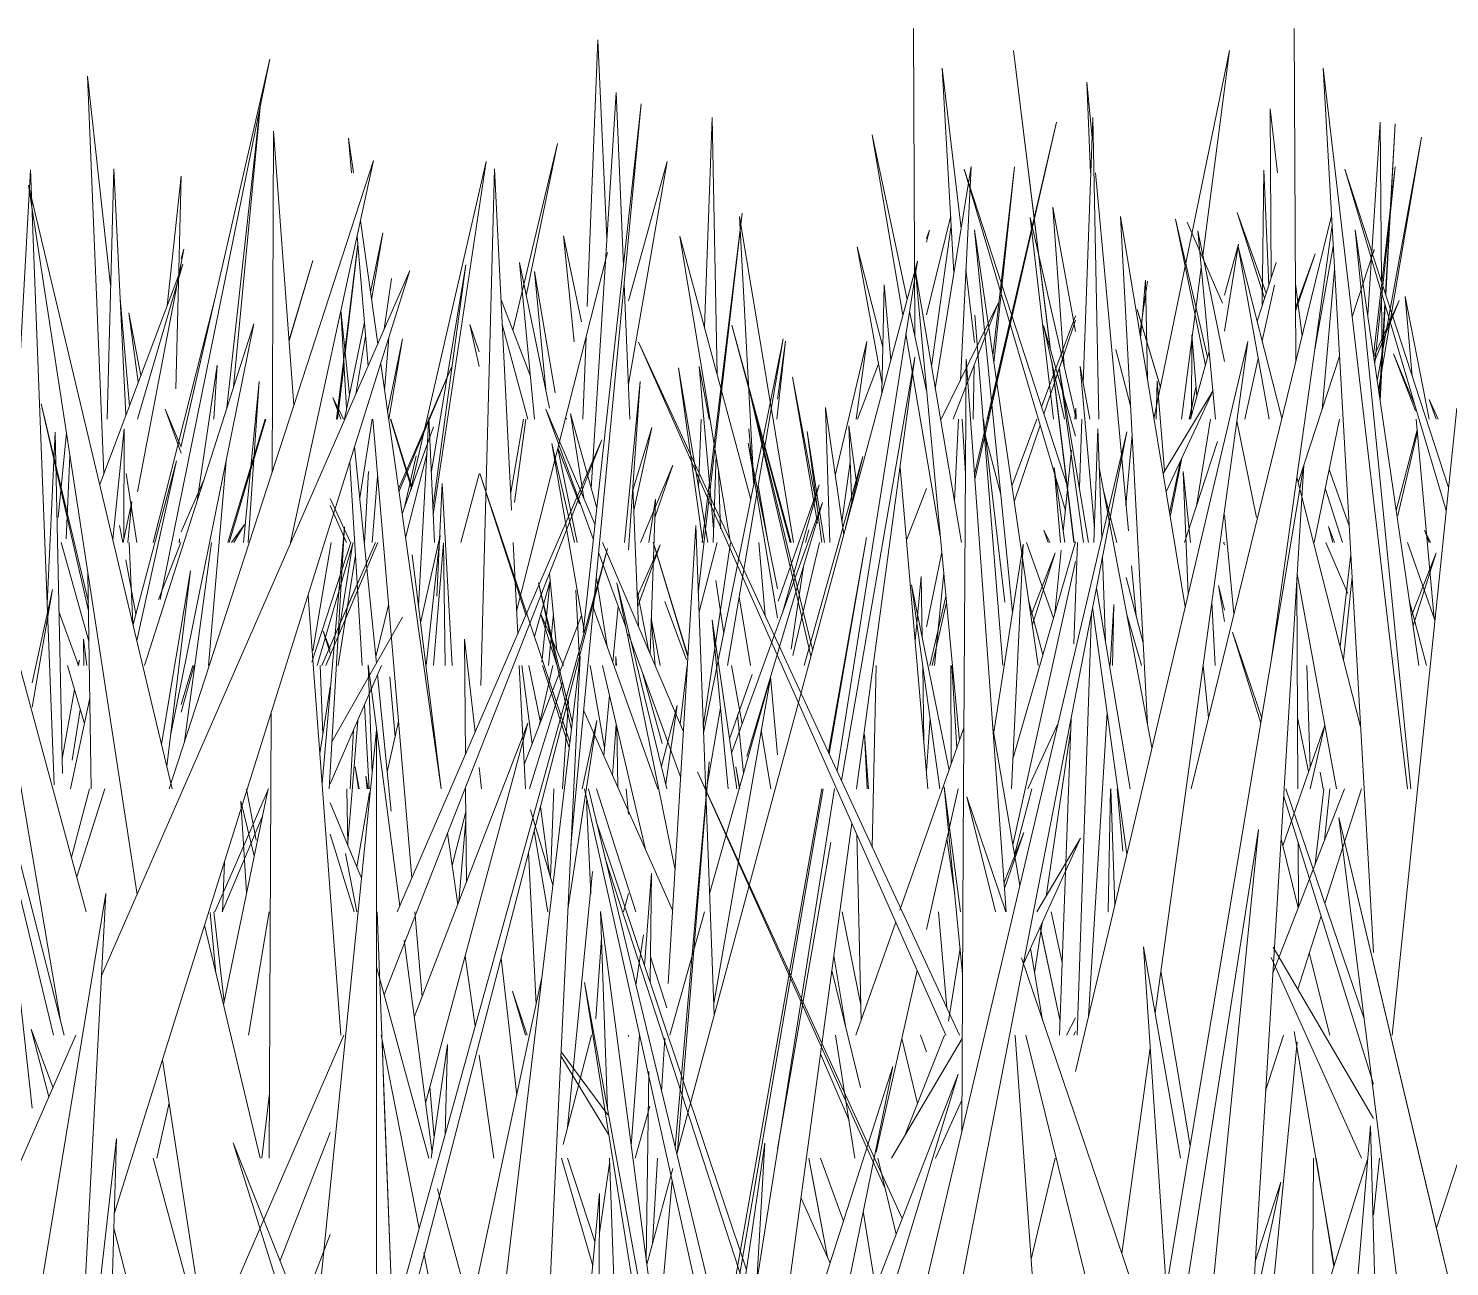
# Model space of a CAD drawing. Header units: millimetres. Extents: x -9575 to 27274, y -4387 to 11354.
# Drawn here: x -5906.6 to -5874.77, y 3088.95 to 3116.68 of the extents above; entities that cross this region are included whole.
import ezdxf

# ---------------------------------------------------------------- set-up
doc = ezdxf.new("R2010")
doc.units = ezdxf.units.MM
doc.layers.add('G-IMPT', color=8, linetype='Continuous', lineweight=9)

# ---------------------------------------------------------------- blocks, each defined once
blk = doc.blocks.new('Grass Array - 25_dwg-V15-North')
at = {"layer": 'G-IMPT'}
for p, q in [((-5894.08, 3110.453), (-5893.842, 3116.428)), ((-5893.641, 3111.981), (-5893.842, 3116.428)), ((-5883.71, 3109.515), (-5884.532, 3116.185)), ((-5883.715, 3109.533), (-5884.532, 3116.185)), ((-5903.644, 3103.893), (-5901.193, 3115.995)), ((-5903.177, 3107.333), (-5901.193, 3115.995)), ((-5882.772, 3114.236), (-5882.887, 3115.482)), ((-5882.812, 3113.449), (-5882.887, 3115.482)), ((-5893.994, 3106.389), (-5893.434, 3115.25)), ((-5893.271, 3111.364), (-5893.434, 3115.25)), ((-5885.409, 3106.694), (-5883.571, 3114.581)), ((-5885.401, 3106.583), (-5883.571, 3114.581)), ((-5887.7, 3114.301), (-5887.013, 3110.258)), ((-5887.7, 3114.301), (-5886.918, 3110.612)), ((-5886.918, 3110.612), (-5887.7, 3114.301)), ((-5886.285, 3108.616), (-5885.485, 3113.589)), ((-5885.724, 3108.799), (-5885.485, 3113.589)), ((-5881.961, 3105.432), (-5882.699, 3113.449)), ((-5890.887, 3105.241), (-5892.005, 3112.031)), ((-5890.417, 3106.131), (-5892.005, 3112.031)), ((-5880.009, 3107.931), (-5880.407, 3112.151)), ((-5879.806, 3109.223), (-5880.407, 3112.151)), ((-5879.806, 3109.903), (-5879.494, 3111.849)), ((-5879.806, 3110.707), (-5879.494, 3111.849)), ((-5905, 3106.47), (-5903.143, 3111.403)), ((-5904.156, 3107.931), (-5903.143, 3111.403)), ((-5900.761, 3109.707), (-5900.225, 3111.486)), ((-5900.76, 3109.684), (-5900.225, 3111.486)), ((-5895.261, 3107.931), (-5895.601, 3111.441)), ((-5894.927, 3108.176), (-5895.601, 3111.441)), ((-5878.65, 3111.439), (-5879.079, 3110.128)), ((-5879.079, 3110.128), (-5878.65, 3111.439)), ((-5878.216, 3110.425), (-5877.779, 3111.635)), ((-5878.215, 3110.351), (-5877.779, 3111.635)), ((-5893.127, 3107.931), (-5893.253, 3110.952)), ((-5878.689, 3110.935), (-5878.965, 3109.682)), ((-5875.6, 3108.896), (-5875.762, 3110.682)), ((-5875.222, 3107.931), (-5875.762, 3110.682)), ((-5895.355, 3108.894), (-5896.011, 3110.601)), ((-5886.152, 3107.931), (-5884.873, 3110.526)), ((-5885.882, 3107.931), (-5884.873, 3110.526)), ((-5895.414, 3107.931), (-5895.984, 3110.051)), ((-5886.862, 3110.351), (-5886.484, 3108.568)), ((-5886.484, 3108.568), (-5886.862, 3110.351)), ((-5885.4, 3110.258), (-5884.772, 3102.413)), ((-5898.524, 3109.757), (-5898.621, 3108.57)), ((-5894.18, 3107.931), (-5894.107, 3109.778)), ((-5889.512, 3105.172), (-5890.842, 3110.035)), ((-5889.539, 3105.172), (-5890.842, 3110.035)), ((-5886.942, 3109.841), (-5886.173, 3105.313)), ((-5883.144, 3107.549), (-5883.858, 3110.029)), ((-5883.388, 3107.931), (-5883.858, 3110.029)), ((-5882.244, 3109.495), (-5881.911, 3108.231)), ((-5880.565, 3107.931), (-5880.151, 3109.444)), ((-5885.417, 3109.126), (-5885.435, 3107.931)), ((-5885.435, 3107.931), (-5885.417, 3109.126)), ((-5883.18, 3105.172), (-5883.677, 3109.222)), ((-5883.175, 3105.172), (-5883.67, 3109.191)), ((-5879.051, 3109.293), (-5879.352, 3107.931)), ((-5889.032, 3102.769), (-5890.477, 3108.69)), ((-5889.071, 3102.624), (-5890.477, 3108.69)), ((-5881.184, 3106.714), (-5880.058, 3108.572)), ((-5881.116, 3106.302), (-5880.058, 3108.572)), ((-5880.596, 3107.931), (-5880.446, 3108.65)), ((-5880.589, 3107.931), (-5880.446, 3108.65)), ((-5888.648, 3105.172), (-5888.741, 3108.193)), ((-5888.337, 3105.348), (-5888.741, 3108.193)), ((-5902.128, 3105.172), (-5901.297, 3107.931)), ((-5902.098, 3105.172), (-5901.28, 3107.931)), ((-5898.902, 3107.931), (-5899.177, 3106.171)), ((-5897.86, 3103.748), (-5897.626, 3107.971)), ((-5897.502, 3105.172), (-5897.626, 3107.971)), ((-5894.16, 3106.165), (-5894.457, 3108.053)), ((-5894.457, 3108.053), (-5893.869, 3105.94)), ((-5885.858, 3106.107), (-5885.767, 3107.931)), ((-5880.435, 3105.984), (-5880.123, 3107.931)), ((-5879.09, 3105.731), (-5879.533, 3107.891)), ((-5875.108, 3103.469), (-5875.513, 3107.931)), ((-5906.18, 3103.794), (-5906.001, 3107.638)), ((-5905.836, 3099.997), (-5906.001, 3107.638)), ((-5905.746, 3107.627), (-5905.933, 3105.727)), ((-5898.227, 3105.807), (-5897.524, 3107.759)), ((-5889.153, 3107.653), (-5888.827, 3105.172)), ((-5889.153, 3107.653), (-5888.768, 3105.172)), ((-5888.768, 3105.172), (-5889.153, 3107.653)), ((-5888.219, 3107.778), (-5888.157, 3106.014)), ((-5888.219, 3107.778), (-5888.04, 3106.45)), ((-5894.305, 3105.172), (-5894.74, 3107.276)), ((-5894.256, 3106.038), (-5894.737, 3107.289)), ((-5879.961, 3107.432), (-5880.701, 3105.172)), ((-5880.701, 3105.172), (-5879.961, 3107.432)), ((-5905.667, 3107.106), (-5905.75, 3105.249)), ((-5905.75, 3105.249), (-5905.667, 3107.106)), ((-5898.151, 3105.27), (-5897.67, 3107.179)), ((-5889.219, 3102.413), (-5887.91, 3107.092)), ((-5888.297, 3105.495), (-5887.91, 3107.092)), ((-5881.036, 3105.822), (-5880.79, 3107)), ((-5881.024, 3105.747), (-5880.762, 3107.06)), ((-5904.168, 3105.172), (-5904.406, 3106.713)), ((-5899.073, 3105.172), (-5898.982, 3106.756)), ((-5898.777, 3106.646), (-5898.897, 3105.172)), ((-5883.385, 3105.172), (-5883.619, 3106.846)), ((-5883.477, 3105.172), (-5883.619, 3106.846)), ((-5880.732, 3106.757), (-5880.621, 3104.018)), ((-5880.732, 3106.757), (-5880.569, 3105.172)), ((-5880.569, 3105.172), (-5880.732, 3106.757)), ((-5897.448, 3103.964), (-5897.33, 3106.49)), ((-5897.104, 3102.413), (-5897.33, 3106.49)), ((-5892.931, 3103.283), (-5893.063, 3106.41)), ((-5889.805, 3103.856), (-5888.885, 3106.459)), ((-5889.709, 3103.59), (-5888.885, 3106.459)), ((-5886.933, 3105.224), (-5886.484, 3106.38)), ((-5882.513, 3106.306), (-5882.216, 3105.172)), ((-5882.216, 3105.172), (-5882.513, 3106.306)), ((-5892.7, 3105.172), (-5892.553, 3106.138)), ((-5892.675, 3102.68), (-5892.553, 3106.138)), ((-5879.597, 3103.568), (-5879.806, 3105.785)), ((-5897.813, 3103.368), (-5897.374, 3105.326)), ((-5897.691, 3102.413), (-5897.374, 3105.326)), ((-5889.191, 3105.172), (-5889.117, 3105.454)), ((-5905.242, 3102.96), (-5905.868, 3105.172)), ((-5904.258, 3103.35), (-5904.338, 3105.172)), ((-5903.224, 3105.172), (-5903.217, 3105.248)), ((-5903.217, 3105.172), (-5903.217, 3105.248)), ((-5900.247, 3102.491), (-5899.38, 3105.172)), ((-5900.129, 3102.413), (-5899.325, 3105.172)), ((-5899.342, 3105.114), (-5899.663, 3103.057)), ((-5897.528, 3102.413), (-5897.302, 3105.164)), ((-5897.267, 3102.413), (-5897.302, 3105.164)), ((-5892.96, 3103.953), (-5892.445, 3105.118)), ((-5892.951, 3103.744), (-5892.445, 3105.118)), ((-5891.827, 3102.614), (-5892.602, 3105.176)), ((-5891.826, 3102.627), (-5892.602, 3105.176)), ((-5891.577, 3103.615), (-5891.173, 3105.172)), ((-5891.481, 3101.051), (-5890.873, 3105.158)), ((-5884.544, 3100.343), (-5883.144, 3105.187)), ((-5899.658, 3102.413), (-5899.273, 3104.882)), ((-5886.484, 3103.281), (-5886.139, 3104.95)), ((-5884.548, 3098.398), (-5883.144, 3104.742)), ((-5881.786, 3103.525), (-5881.889, 3104.644)), ((-5894.759, 3102.747), (-5894.926, 3104.475)), ((-5893.636, 3102.842), (-5893.877, 3104.372)), ((-5889.515, 3102.779), (-5889.24, 3104.631)), ((-5886.598, 3104.409), (-5886.737, 3102.967)), ((-5886.598, 3104.409), (-5886.577, 3103.033)), ((-5886.577, 3103.033), (-5886.598, 3104.409)), ((-5886.302, 3102.413), (-5886.095, 3104.48)), ((-5882.01, 3104.383), (-5881.628, 3102.922)), ((-5881.628, 3102.922), (-5882.01, 3104.383)), ((-5894.25, 3102.413), (-5894.333, 3104.099)), ((-5892.698, 3102.736), (-5892.967, 3104.13)), ((-5898.82, 3102.611), (-5898.53, 3103.762)), ((-5890.421, 3102.413), (-5890.675, 3103.952)), ((-5886.355, 3102.413), (-5886.033, 3103.821)), ((-5886.325, 3102.765), (-5886.046, 3103.96)), ((-5905.475, 3102.413), (-5905.915, 3103.624)), ((-5894.949, 3102.413), (-5894.84, 3103.582)), ((-5881.665, 3102.413), (-5881.994, 3103.555)), ((-5886.325, 3102.765), (-5886.407, 3102.413)), ((-5905.344, 3101.11), (-5905.725, 3102.413)), ((-5905.49, 3102.413), (-5905.453, 3102.536)), ((-5905.475, 3102.413), (-5905.453, 3102.536)), ((-5903.177, 3101.537), (-5902.917, 3102.413)), ((-5895.387, 3102.413), (-5895.132, 3101.176)), ((-5895.156, 3101.068), (-5894.851, 3102.413)), ((-5886.567, 3102.413), (-5886.54, 3100.697)), ((-5886.54, 3100.697), (-5886.567, 3102.413)), ((-5885.938, 3102.413), (-5885.927, 3100.204)), ((-5885.927, 3100.204), (-5885.938, 3102.413)), ((-5885.805, 3100.553), (-5885.916, 3102.413)), ((-5880.286, 3102.413), (-5880.166, 3101.247)), ((-5880.166, 3101.247), (-5880.286, 3102.413)), ((-5877.887, 3100.139), (-5877.963, 3102.413)), ((-5892.835, 3102.227), (-5892.401, 3100.669)), ((-5890.895, 3100.773), (-5890.387, 3102.209)), ((-5905.843, 3100.321), (-5905.569, 3101.879)), ((-5899.839, 3101.931), (-5900.071, 3100.444)), ((-5894.632, 3099.654), (-5894.5, 3101.614)), ((-5905.618, 3100.295), (-5905.436, 3101.424)), ((-5899.222, 3101.185), (-5899.35, 3099.605)), ((-5898.561, 3100.03), (-5898.308, 3101.161)), ((-5886.401, 3101.235), (-5886.484, 3100.051)), ((-5877.922, 3100.037), (-5878.171, 3101.251)), ((-5899.393, 3099.654), (-5899.317, 3100.964)), ((-5889.967, 3099.654), (-5890.183, 3100.964)), ((-5887.781, 3099.654), (-5887.871, 3100.867)), ((-5887.81, 3099.654), (-5887.871, 3100.867)), ((-5884.215, 3099.654), (-5883.539, 3101.104)), ((-5883.805, 3097.241), (-5883.254, 3100.937)), ((-5899.008, 3099.654), (-5899.041, 3099.932)), ((-5898.988, 3099.654), (-5899.041, 3099.932)), ((-5901.498, 3098.5), (-5901.716, 3099.644)), ((-5899.444, 3098.459), (-5899.35, 3099.605)), ((-5894.903, 3097.663), (-5894.826, 3099.654)), ((-5884.509, 3098.171), (-5884.12, 3099.654)), ((-5893.998, 3097.3), (-5894.101, 3099.392)), ((-5896.955, 3097.128), (-5896.799, 3098.956)), ((-5883.442, 3095.764), (-5883.693, 3096.895)), ((-5884.06, 3095.528), (-5883.893, 3096.649)), ((-5883.489, 3094.446), (-5883.936, 3096.553)), ((-5883.489, 3094.446), (-5883.919, 3096.473))]:
    blk.add_line(p, q, dxfattribs=at)
blk = doc.blocks.new('Grass Array - 25_dwg-V17-North')
at = {"layer": 'G-IMPT'}
for p, q in [((-7052.11, 3109.515), (-7052.932, 3116.185)), ((-7052.115, 3109.533), (-7052.932, 3116.185)), ((-7053.521, 3107.931), (-7051.971, 3114.581)), ((-7053.492, 3107.931), (-7051.971, 3114.581)), ((-7069.161, 3109.707), (-7068.625, 3111.486)), ((-7069.16, 3109.684), (-7068.625, 3111.486)), ((-7058.864, 3108.651), (-7059.242, 3110.035)), ((-7058.862, 3108.614), (-7059.242, 3110.035)), ((-7051.738, 3106.464), (-7052.077, 3109.222)), ((-7051.731, 3106.443), (-7052.07, 3109.191)), ((-7070.528, 3105.172), (-7069.697, 3107.931)), ((-7070.498, 3105.172), (-7069.68, 3107.931)), ((-7060.232, 3102.633), (-7060.988, 3105.13)), ((-7060.23, 3102.641), (-7060.988, 3105.13))]:
    blk.add_line(p, q, dxfattribs=at)
blk = doc.blocks.new('Grass Array - Grass Array-440235-North')
for name, p in [('Grass Array - 25_dwg-V15-North', (0, 0)), ('Grass Array - 25_dwg-V17-North', (1168.4, 0))]:
    blk.add_blockref(name, p)
blk = doc.blocks.new('Grass Array - 25_dwg-V20-North')
at = {"layer": 'G-IMPT'}
for p, q in [((-5881.387, 3107.94), (-5879.698, 3116.187)), ((-5880.293, 3111.599), (-5879.698, 3116.187)), ((-5904.908, 3106.715), (-5905.276, 3115.61)), ((-5904.756, 3110.933), (-5905.276, 3115.61)), ((-5876.322, 3114.584), (-5876.6, 3110.269)), ((-5876.322, 3114.584), (-5876.292, 3111.02)), ((-5876.292, 3111.02), (-5876.322, 3114.584)), ((-5895.747, 3109.915), (-5894.75, 3114.105)), ((-5895.447, 3110.695), (-5894.75, 3114.105)), ((-5898.037, 3106.334), (-5896.348, 3113.705)), ((-5897.529, 3105.787), (-5896.348, 3113.705)), ((-5892.289, 3113.7), (-5893.16, 3110.584)), ((-5893.16, 3110.584), (-5892.289, 3113.7)), ((-5892.289, 3113.7), (-5893.159, 3108.714)), ((-5903.18, 3113.373), (-5903.493, 3110.473)), ((-5903.18, 3113.373), (-5903.295, 3108.61)), ((-5878.961, 3110.489), (-5878.924, 3113.505)), ((-5878.816, 3110.932), (-5878.924, 3113.505)), ((-5883.399, 3109.121), (-5883.65, 3112.679)), ((-5883.144, 3109.894), (-5883.65, 3112.679)), ((-5883.639, 3107.931), (-5884.16, 3112.449)), ((-5883.144, 3108.009), (-5884.16, 3112.449)), ((-5894.373, 3109.665), (-5894.615, 3112.037)), ((-5894.208, 3110.109), (-5894.615, 3112.037)), ((-5886.484, 3111.896), (-5886.414, 3112.163)), ((-5886.484, 3111.979), (-5886.414, 3112.163)), ((-5904.152, 3106.305), (-5903.12, 3111.737)), ((-5903.177, 3111.532), (-5903.12, 3111.737)), ((-5897.573, 3106.769), (-5896.799, 3111.385)), ((-5897.536, 3105.935), (-5896.799, 3111.385)), ((-5880.77, 3107.931), (-5880.329, 3111.326)), ((-5898.626, 3109.948), (-5898.468, 3111.083)), ((-5881.688, 3109.755), (-5881.575, 3111.048)), ((-5881.534, 3108.829), (-5881.575, 3111.048)), ((-5878.218, 3110.959), (-5878.071, 3109.792)), ((-5878.071, 3109.792), (-5878.218, 3110.959)), ((-5904.337, 3108.231), (-5904.543, 3110.637)), ((-5881.241, 3108.651), (-5881.765, 3110.39)), ((-5881.244, 3108.638), (-5881.765, 3110.39)), ((-5876.462, 3109.324), (-5875.898, 3110.587)), ((-5876.447, 3109.221), (-5875.898, 3110.587)), ((-5876.289, 3110.659), (-5876.278, 3109.374)), ((-5876.278, 3109.374), (-5876.289, 3110.659)), ((-5904.139, 3108.758), (-5904.352, 3110.314)), ((-5904.083, 3108.906), (-5904.352, 3110.314)), ((-5896.501, 3109.11), (-5896.711, 3110.052)), ((-5896.501, 3109.439), (-5896.711, 3110.052)), ((-5883.906, 3108.208), (-5883.144, 3110.245)), ((-5883.854, 3108.046), (-5883.144, 3110.149)), ((-5889.838, 3107.931), (-5889.639, 3109.678)), ((-5889.822, 3108.381), (-5889.639, 3109.678)), ((-5902.82, 3106.101), (-5902.368, 3109.137)), ((-5902.442, 3107.931), (-5902.368, 3109.137)), ((-5888.03, 3107.931), (-5887.558, 3109.167)), ((-5888.919, 3105.874), (-5889.485, 3108.87)), ((-5888.92, 3105.6), (-5889.485, 3108.87)), ((-5881.339, 3107.931), (-5881.318, 3108.781)), ((-5881.149, 3106.772), (-5881.318, 3108.781)), ((-5899.598, 3107.931), (-5899.779, 3108.415)), ((-5899.543, 3107.931), (-5899.779, 3108.415)), ((-5875.064, 3107.931), (-5875.224, 3108.375)), ((-5875.022, 3107.931), (-5875.224, 3108.375)), ((-5898.021, 3106.379), (-5898.485, 3107.931)), ((-5898.009, 3106.414), (-5898.477, 3107.931)), ((-5894.542, 3107.957), (-5894.545, 3107.931)), ((-5894.542, 3107.957), (-5894.543, 3107.931)), ((-5884.57, 3106.433), (-5884.01, 3107.931)), ((-5893.06, 3106.342), (-5892.637, 3107.745)), ((-5893.041, 3105.887), (-5892.637, 3107.745)), ((-5884.518, 3106.077), (-5883.938, 3107.796)), ((-5882.014, 3106), (-5881.876, 3107.581)), ((-5898.176, 3105.95), (-5897.915, 3107.11)), ((-5892.887, 3105.172), (-5892.163, 3106.902)), ((-5892.567, 3105.727), (-5892.163, 3106.902)), ((-5877.478, 3105.529), (-5877.38, 3105.172)), ((-5877.478, 3105.529), (-5877.34, 3105.172)), ((-5879.806, 3105.116), (-5879.828, 3105.172)), ((-5879.806, 3105.16), (-5879.811, 3105.172)), ((-5894.912, 3104.33), (-5895.1, 3102.49)), ((-5894.914, 3104.311), (-5895.263, 3103.063)), ((-5895.263, 3103.063), (-5894.914, 3104.311)), ((-5891.856, 3102.541), (-5892.342, 3103.844)), ((-5899.839, 3102.773), (-5899.999, 3103.184)), ((-5899.839, 3102.691), (-5899.999, 3103.184))]:
    blk.add_line(p, q, dxfattribs=at)
blk = doc.blocks.new('Grass Array - Grass Array-V24-North')
blk.add_blockref('Grass Array - 25_dwg-V20-North', (0, 0))
blk = doc.blocks.new('Grass Array - 25_dwg-V29-North')
at = {"layer": 'G-IMPT'}
for p, q in [((-5891.087, 3108.62), (-5890.61, 3112.543)), ((-5891.071, 3108.559), (-5890.61, 3112.543)), ((-5898.307, 3106.367), (-5897.122, 3109.096)), ((-5898.298, 3106.302), (-5897.122, 3109.096)), ((-5891.593, 3104.04), (-5891.22, 3107.265)), ((-5891.507, 3105.172), (-5891.238, 3107.376)), ((-5900.025, 3102.413), (-5899.839, 3102.841)), ((-5899.935, 3102.413), (-5899.839, 3102.641))]:
    blk.add_line(p, q, dxfattribs=at)
blk = doc.blocks.new('Grass Array - 25_dwg-V33-North')
at = {"layer": 'G-IMPT'}
for p, q in [((-5891.087, 3108.62), (-5890.61, 3112.543)), ((-5891.071, 3108.559), (-5890.61, 3112.543)), ((-5898.307, 3106.367), (-5897.122, 3109.096)), ((-5898.298, 3106.302), (-5897.122, 3109.096)), ((-5891.593, 3104.04), (-5891.22, 3107.265)), ((-5891.507, 3105.172), (-5891.238, 3107.376)), ((-5904.414, 3104.78), (-5904.191, 3103.565)), ((-5904.414, 3104.779), (-5904.191, 3103.564)), ((-5900.025, 3102.413), (-5899.839, 3102.841)), ((-5899.935, 3102.413), (-5899.839, 3102.641)), ((-5892.002, 3101.102), (-5891.842, 3102.413)), ((-5901.768, 3098.399), (-5901.223, 3099.654))]:
    blk.add_line(p, q, dxfattribs=at)
blk = doc.blocks.new('Grass Array - 25_dwg-V35-North')
at = {"layer": 'G-IMPT'}
for p, q in [((-7059.993, 3104.04), (-7059.01, 3112.543)), ((-7059.907, 3105.172), (-7059.01, 3112.543)), ((-7066.707, 3106.367), (-7065.522, 3109.096)), ((-7066.698, 3106.302), (-7065.522, 3109.096)), ((-7072.814, 3104.78), (-7072.591, 3103.565)), ((-7072.814, 3104.779), (-7072.591, 3103.564)), ((-7068.425, 3102.413), (-7067.635, 3104.232)), ((-7068.335, 3102.413), (-7067.626, 3104.095)), ((-7060.402, 3101.102), (-7060.242, 3102.413)), ((-7070.168, 3098.399), (-7069.623, 3099.654))]:
    blk.add_line(p, q, dxfattribs=at)
blk = doc.blocks.new('Grass Array - Grass Array-440908-North')
for name, p in [('Grass Array - 25_dwg-V33-North', (0, 0)), ('Grass Array - 25_dwg-V35-North', (1168.4, 0)), ('Grass Array - 25_dwg-V35-North', (1168.4, 0)), ('Grass Array - 25_dwg-V29-North', (0, 0))]:
    blk.add_blockref(name, p)
blk = doc.blocks.new('Grass Array - 25_dwg-V39-North')
at = {"layer": 'G-IMPT'}
for p, q in [((-5876.204, 3110.748), (-5875.985, 3114.546)), ((-5876.192, 3110.713), (-5875.985, 3114.546)), ((-5899.701, 3107.931), (-5899.223, 3111.857)), ((-5899.502, 3109.412), (-5899.222, 3111.836)), ((-5899.673, 3107.931), (-5899.529, 3109.175))]:
    blk.add_line(p, q, dxfattribs=at)
blk = doc.blocks.new('Grass Array - 25_dwg-V43-North')
at = {"layer": 'G-IMPT'}
for p, q in [((-5876.204, 3110.748), (-5875.985, 3114.546)), ((-5876.192, 3110.713), (-5875.985, 3114.546)), ((-5899.701, 3107.931), (-5899.223, 3111.857)), ((-5899.502, 3109.412), (-5899.222, 3111.836)), ((-5899.673, 3107.931), (-5899.529, 3109.175))]:
    blk.add_line(p, q, dxfattribs=at)
blk = doc.blocks.new('Grass Array - 25_dwg-V45-North')
at = {"layer": 'G-IMPT'}
for p, q in [((-5886.776, 3116.683), (-5886.743, 3109.786)), ((-5885.708, 3112.201), (-5886.129, 3115.791)), ((-5885.867, 3111.21), (-5886.129, 3115.791)), ((-5902.151, 3108.19), (-5901.406, 3114.943)), ((-5902.001, 3108.658), (-5901.4, 3114.996)), ((-5878.764, 3111.092), (-5878.787, 3114.884)), ((-5878.622, 3113.449), (-5878.787, 3114.884)), ((-5891.456, 3109.991), (-5891.286, 3114.687)), ((-5891.17, 3108.927), (-5891.286, 3114.687)), ((-5876.204, 3110.748), (-5875.985, 3114.546)), ((-5876.192, 3110.713), (-5875.985, 3114.546)), ((-5876.384, 3108.79), (-5875.397, 3114.247)), ((-5876.354, 3108.587), (-5875.397, 3114.247)), ((-5884.997, 3109.357), (-5884.511, 3113.585)), ((-5884.973, 3109.196), (-5884.511, 3113.585)), ((-5904.836, 3107.931), (-5904.687, 3113.535)), ((-5904.413, 3108.03), (-5904.687, 3113.535)), ((-5883.318, 3106.4), (-5885.641, 3113.534)), ((-5883.371, 3105.885), (-5885.641, 3113.534)), ((-5890.348, 3106.476), (-5890.667, 3112.468)), ((-5889.458, 3105.172), (-5890.667, 3112.468)), ((-5886.484, 3110.269), (-5885.94, 3112.489)), ((-5886.369, 3109.112), (-5885.928, 3112.279)), ((-5880.186, 3109.317), (-5880.906, 3112.411)), ((-5880.236, 3109.133), (-5880.906, 3112.411)), ((-5880.641, 3112.346), (-5879.855, 3110.528)), ((-5878.875, 3110.751), (-5879.521, 3112.557)), ((-5878.911, 3110.643), (-5879.521, 3112.557)), ((-5884.558, 3103.601), (-5885.407, 3112.172)), ((-5883.984, 3102.413), (-5885.407, 3112.172)), ((-5899.701, 3107.931), (-5899.223, 3111.857)), ((-5899.502, 3109.412), (-5899.222, 3111.836)), ((-5887.46, 3109.542), (-5888.034, 3111.79)), ((-5887.477, 3108.719), (-5888.034, 3111.79)), ((-5877.786, 3109.491), (-5877.371, 3111.796)), ((-5876.946, 3110.221), (-5876.454, 3111.732)), ((-5876.468, 3111.662), (-5876.454, 3111.732)), ((-5894.799, 3108.52), (-5895.261, 3111.238)), ((-5895.011, 3108.586), (-5895.261, 3111.238)), ((-5885.409, 3109.651), (-5885.6, 3111.28)), ((-5881.702, 3109.844), (-5881.535, 3111.019)), ((-5877.622, 3108.143), (-5877.342, 3111.286)), ((-5902.423, 3110.621), (-5903.803, 3105.172)), ((-5876.336, 3108.459), (-5876.217, 3110.521)), ((-5876.32, 3108.35), (-5876.205, 3110.48)), ((-5898.552, 3108.088), (-5898.22, 3109.732)), ((-5898.527, 3107.931), (-5898.22, 3109.732)), ((-5880.546, 3108.003), (-5880.535, 3109.821)), ((-5880.424, 3108.447), (-5880.535, 3109.821)), ((-5888.525, 3106.672), (-5887.817, 3109.674)), ((-5888.058, 3107.931), (-5887.817, 3109.674)), ((-5899.673, 3107.931), (-5899.529, 3109.175)), ((-5891.572, 3109.108), (-5891.35, 3107.931)), ((-5891.572, 3109.108), (-5891.252, 3105.479)), ((-5878.154, 3106.509), (-5877.231, 3109.345)), ((-5876.025, 3109.393), (-5875.53, 3108.118)), ((-5876.025, 3109.393), (-5875.542, 3108.247)), ((-5901.779, 3105.172), (-5901.428, 3108.776)), ((-5901.679, 3105.172), (-5901.428, 3108.776)), ((-5892.038, 3109.083), (-5891.494, 3105.172)), ((-5892.038, 3109.083), (-5891.38, 3105.172)), ((-5903.177, 3107.17), (-5903.537, 3108.152)), ((-5903.177, 3107.307), (-5903.537, 3108.152)), ((-5883.16, 3107.931), (-5883.135, 3108.174)), ((-5883.133, 3107.931), (-5883.135, 3108.174)), ((-5895.796, 3106.285), (-5895.51, 3107.931)), ((-5895.71, 3106.068), (-5895.458, 3107.931)), ((-5891.586, 3106.4), (-5891.531, 3107.931)), ((-5885.61, 3106.706), (-5885.68, 3107.931)), ((-5884.727, 3103.834), (-5885.207, 3107.931)), ((-5877.801, 3105.172), (-5877.234, 3107.931)), ((-5884.82, 3106.245), (-5885.162, 3107.546)), ((-5875.96, 3105.886), (-5875.491, 3107.689)), ((-5875.922, 3105.774), (-5875.487, 3107.644)), ((-5883.419, 3105.417), (-5883.231, 3107.235)), ((-5891.262, 3105.172), (-5891.196, 3107.122)), ((-5888.376, 3105.624), (-5888.191, 3106.967)), ((-5903.177, 3105.405), (-5902.664, 3106.587)), ((-5896.914, 3105.172), (-5896.501, 3106.707)), ((-5891.095, 3105.471), (-5891.143, 3106.798)), ((-5877.014, 3105.543), (-5877.465, 3106.806)), ((-5877.166, 3105.172), (-5877.552, 3106.383)), ((-5899.385, 3105.172), (-5899.839, 3106.151)), ((-5899.474, 3105.172), (-5899.839, 3105.994)), ((-5883.754, 3105.172), (-5883.855, 3105.446)), ((-5883.723, 3105.172), (-5883.855, 3105.446)), ((-5903.685, 3103.893), (-5903.183, 3105.172)), ((-5889.477, 3102.636), (-5888.879, 3105.172)), ((-5883.639, 3103.473), (-5884.24, 3105.172)), ((-5883.609, 3103.58), (-5883.463, 3104.995)), ((-5877.538, 3105.172), (-5877.044, 3104.029)), ((-5884.146, 3103.525), (-5883.599, 3104.934)), ((-5884.114, 3103.307), (-5883.599, 3104.934)), ((-5883.876, 3102.654), (-5884.197, 3103.875)), ((-5905.356, 3102.413), (-5905.361, 3103.005)), ((-5905.293, 3102.413), (-5905.361, 3103.005)), ((-5903.177, 3101.366), (-5902.887, 3102.413)), ((-5900.004, 3100.872), (-5900.062, 3102.413)), ((-5898.506, 3102.163), (-5898.387, 3100.808)), ((-5899.283, 3100.142), (-5899.204, 3099.654)), ((-5899.283, 3100.142), (-5899.192, 3099.654)), ((-5899.192, 3099.654), (-5899.283, 3100.142)), ((-5877.599, 3099.654), (-5877.664, 3100.027)), ((-5877.594, 3099.654), (-5877.664, 3100.027)), ((-5898.956, 3099.563), (-5899.245, 3097.905))]:
    blk.add_line(p, q, dxfattribs=at)
blk = doc.blocks.new('Grass Array - Grass Array-V47-North')
for name in ['Grass Array - 25_dwg-V45-North', 'Grass Array - 25_dwg-V39-North', 'Grass Array - 25_dwg-V39-North', 'Grass Array - 25_dwg-V43-North']:
    blk.add_blockref(name, (0, 0))
blk = doc.blocks.new('Grass Array - 25_dwg-V50-North')
at = {"layer": 'G-IMPT'}
for p, q in [((-5878.246, 3116.683), (-5878.21, 3109.226)), ((-5876.197, 3103.834), (-5877.599, 3115.791)), ((-5876.468, 3095.987), (-5877.599, 3115.791)), ((-5894.445, 3098.382), (-5892.87, 3114.996)), ((-5894.176, 3103.156), (-5892.87, 3114.996)), ((-5882.971, 3108.735), (-5882.756, 3114.687)), ((-5882.619, 3107.931), (-5882.756, 3114.687)), ((-5901.142, 3106.736), (-5901.11, 3114.385)), ((-5900.652, 3108.243), (-5901.11, 3114.385)), ((-5899.426, 3114.224), (-5899.36, 3113.449)), ((-5899.426, 3114.224), (-5899.316, 3113.449)), ((-5903.445, 3099.654), (-5898.87, 3113.725)), ((-5900.726, 3105.172), (-5898.87, 3113.725)), ((-5876.467, 3109.357), (-5875.981, 3113.585)), ((-5876.443, 3109.196), (-5875.981, 3113.585)), ((-5907.104, 3103.528), (-5906.552, 3113.517)), ((-5906.024, 3099.74), (-5906.552, 3113.517)), ((-5896.464, 3101.962), (-5896.157, 3113.535)), ((-5895.776, 3105.89), (-5896.157, 3113.535)), ((-5874.788, 3106.4), (-5877.111, 3113.534)), ((-5874.841, 3105.885), (-5877.111, 3113.534)), ((-5904.163, 3097.283), (-5906.596, 3113.175)), ((-5903.853, 3101.646), (-5906.596, 3113.175)), ((-5899.163, 3112.375), (-5898.77, 3109.619)), ((-5891.593, 3104.04), (-5890.61, 3112.543)), ((-5891.507, 3105.172), (-5890.61, 3112.543)), ((-5881.531, 3101.099), (-5882.137, 3112.468)), ((-5880.689, 3103.729), (-5882.137, 3112.468)), ((-5880.556, 3099.654), (-5877.41, 3112.489)), ((-5878.751, 3102.567), (-5877.398, 3112.279)), ((-5899.238, 3112.028), (-5898.989, 3109.119)), ((-5898.934, 3110.772), (-5898.659, 3112.106)), ((-5898.91, 3110.604), (-5898.659, 3112.106)), ((-5875.637, 3099.654), (-5876.877, 3112.172)), ((-5875.454, 3102.413), (-5876.877, 3112.172)), ((-5893.629, 3111.666), (-5895.664, 3103.628)), ((-5878.523, 3107.951), (-5879.504, 3111.79)), ((-5878.804, 3107.931), (-5879.504, 3111.79)), ((-5892.077, 3091.476), (-5886.686, 3111.472)), ((-5888.483, 3100.054), (-5886.686, 3111.472)), ((-5905.794, 3094.136), (-5910.176, 3111.251)), ((-5904.965, 3095.448), (-5898.053, 3111.26)), ((-5901.651, 3099.783), (-5898.053, 3111.26)), ((-5885.699, 3105.172), (-5886.731, 3111.238)), ((-5885.742, 3100.731), (-5886.731, 3111.238)), ((-5887.481, 3108.522), (-5887.43, 3110.942)), ((-5887.283, 3109.255), (-5887.43, 3110.942)), ((-5899.408, 3108.476), (-5899.598, 3110.369)), ((-5901.55, 3110.066), (-5904.001, 3102.413)), ((-5904.001, 3102.413), (-5901.55, 3110.066)), ((-5901.55, 3110.066), (-5903.411, 3100.882)), ((-5899.47, 3108.176), (-5899.6, 3110.36)), ((-5899.52, 3107.931), (-5899.073, 3110.1)), ((-5899.264, 3108.489), (-5899.046, 3109.79)), ((-5891.475, 3100.895), (-5889.69, 3109.732)), ((-5890.937, 3102.413), (-5889.69, 3109.732)), ((-5886.049, 3094.136), (-5892.931, 3109.653)), ((-5887.882, 3098.757), (-5892.931, 3109.653)), ((-5881.856, 3098.781), (-5879.287, 3109.674)), ((-5881.362, 3094.637), (-5879.287, 3109.674)), ((-5898.707, 3109.174), (-5897.757, 3102.503)), ((-5898.307, 3106.367), (-5897.122, 3109.096)), ((-5898.298, 3106.302), (-5897.122, 3109.096)), ((-5888.384, 3099.84), (-5886.74, 3109.319)), ((-5888.05, 3099.654), (-5886.74, 3109.319)), ((-5885.596, 3109.274), (-5885.657, 3098.402)), ((-5885.596, 3109.274), (-5884.699, 3096.895)), ((-5883.042, 3109.108), (-5882.82, 3107.931)), ((-5883.042, 3109.108), (-5882.722, 3105.479)), ((-5893.249, 3105.172), (-5892.898, 3108.776)), ((-5893.16, 3105.006), (-5892.898, 3108.776)), ((-5883.507, 3109.083), (-5882.964, 3105.172)), ((-5883.507, 3109.083), (-5882.85, 3105.172)), ((-5906.309, 3108.273), (-5905.252, 3103.64)), ((-5906.309, 3108.273), (-5905.254, 3103.832)), ((-5893.945, 3105.254), (-5895.007, 3108.152)), ((-5893.909, 3105.577), (-5895.007, 3108.152)), ((-5876.053, 3094.136), (-5874.605, 3108.174)), ((-5898.887, 3107.931), (-5898.007, 3097.655)), ((-5883.056, 3106.4), (-5883.001, 3107.931)), ((-5904.452, 3107.711), (-5904.708, 3105.24)), ((-5904.452, 3107.711), (-5904.461, 3105.247)), ((-5896.059, 3048), (-5881.997, 3107.644)), ((-5890.463, 3107.713), (-5890.353, 3106.452)), ((-5884.023, 3097.211), (-5881.997, 3107.644)), ((-5882.732, 3105.172), (-5882.646, 3107.718)), ((-5882.558, 3105.266), (-5882.646, 3107.718)), ((-5898.805, 3102.464), (-5899.291, 3107.31)), ((-5898.337, 3096.895), (-5893.753, 3107.466)), ((-5897.898, 3096.9), (-5893.753, 3107.466)), ((-5894.369, 3105.172), (-5894.874, 3107.383)), ((-5894.143, 3103.156), (-5894.874, 3107.383)), ((-5889.822, 3104.129), (-5890.476, 3107.397)), ((-5889.822, 3103.483), (-5890.476, 3107.397)), ((-5904.253, 3103.329), (-5903.28, 3106.998)), ((-5904.168, 3102.97), (-5903.28, 3106.998)), ((-5902.568, 3102.413), (-5902.172, 3106.999)), ((-5899.126, 3102.413), (-5899.398, 3106.97)), ((-5884.311, 3069.306), (-5878.027, 3106.897)), ((-5878.673, 3096.341), (-5878.027, 3106.897)), ((-5906.155, 3096.078), (-5907.948, 3106.637)), ((-5905.303, 3096.895), (-5907.948, 3106.637)), ((-5894.471, 3100.699), (-5896.485, 3106.715)), ((-5895.453, 3103.545), (-5896.485, 3106.715)), ((-5886.45, 3099.654), (-5887.074, 3106.848)), ((-5882.615, 3106.845), (-5881.432, 3100.578)), ((-5876.757, 3101.043), (-5878.185, 3106.63)), ((-5890.249, 3106.451), (-5890.037, 3105.203)), ((-5890.037, 3105.203), (-5890.249, 3106.451)), ((-5904.281, 3106.087), (-5904.477, 3105.172)), ((-5904.477, 3105.172), (-5904.281, 3106.087)), ((-5904.281, 3106.087), (-5904.374, 3105.172)), ((-5890.847, 3100.447), (-5888.811, 3106.067)), ((-5890.508, 3100.378), (-5888.811, 3106.067)), ((-5904.556, 3105.548), (-5904.486, 3105.172)), ((-5904.556, 3105.548), (-5904.486, 3105.172)), ((-5902.05, 3105.172), (-5901.759, 3105.569)), ((-5901.997, 3105.172), (-5901.759, 3105.569)), ((-5900.021, 3099.771), (-5899.518, 3105.517)), ((-5899.864, 3099.654), (-5899.518, 3105.517)), ((-5892.268, 3095.289), (-5891.65, 3105.547)), ((-5891.238, 3094.588), (-5891.65, 3105.547)), ((-5888.679, 3100.476), (-5887.829, 3105.278)), ((-5888.661, 3100.437), (-5887.829, 3105.278)), ((-5875.223, 3105.172), (-5875.325, 3105.446)), ((-5875.193, 3105.172), (-5875.325, 3105.446)), ((-5909.374, 3048.158), (-5893.63, 3105.037)), ((-5903.1, 3100.714), (-5902.496, 3105.172)), ((-5900.225, 3102.744), (-5899.819, 3105.172)), ((-5900.025, 3102.413), (-5898.826, 3105.172)), ((-5899.935, 3102.413), (-5898.773, 3105.172)), ((-5896.286, 3094.796), (-5893.63, 3105.037)), ((-5895.638, 3103.118), (-5895.741, 3105.172)), ((-5891.928, 3100.929), (-5893.736, 3105.172)), ((-5890.24, 3105.172), (-5890.096, 3103.536)), ((-5884.977, 3100.92), (-5884.32, 3105.13)), ((-5884.576, 3099.654), (-5884.32, 3105.13)), ((-5883.183, 3102.896), (-5883.101, 3105.172)), ((-5875.094, 3103.43), (-5875.709, 3105.172)), ((-5904.414, 3104.78), (-5904.191, 3103.565)), ((-5904.414, 3104.779), (-5904.191, 3103.564)), ((-5898.003, 3104.894), (-5897.351, 3099.654)), ((-5893.217, 3103.269), (-5893.825, 3104.927)), ((-5882.473, 3102.936), (-5882.542, 3104.837)), ((-5877.215, 3102.836), (-5876.977, 3104.908)), ((-5875.616, 3103.525), (-5875.069, 3104.934)), ((-5875.584, 3103.307), (-5875.069, 3104.934)), ((-5905.264, 3104.475), (-5905.193, 3099.654)), ((-5903.616, 3100.651), (-5902.971, 3104.533)), ((-5903.499, 3100.157), (-5902.971, 3104.533)), ((-5891.024, 3103.128), (-5891.201, 3104.316)), ((-5877.42, 3100.303), (-5878.176, 3104.468)), ((-5877.142, 3102.551), (-5876.948, 3104.396)), ((-5906.515, 3101.478), (-5906.062, 3104.116)), ((-5906.515, 3102.028), (-5906.062, 3104.116)), ((-5894.417, 3101.149), (-5895.171, 3104.265)), ((-5894.437, 3100.982), (-5895.171, 3104.265)), ((-5893.419, 3104.262), (-5892.115, 3097.839)), ((-5893.419, 3104.262), (-5892.297, 3099.654)), ((-5892.297, 3099.654), (-5893.419, 3104.262)), ((-5886.818, 3104.218), (-5886.18, 3099.654)), ((-5886.818, 3104.218), (-5885.974, 3100.073)), ((-5885.974, 3100.073), (-5886.818, 3104.218)), ((-5882.677, 3104.144), (-5881.921, 3099.654)), ((-5879.806, 3103.654), (-5879.943, 3104.209)), ((-5879.806, 3103.402), (-5879.943, 3104.209)), ((-5878.186, 3104.298), (-5878.164, 3099.654)), ((-5900.242, 3102.744), (-5900.335, 3103.983)), ((-5892.501, 3099.654), (-5893.941, 3103.699)), ((-5893.51, 3102.489), (-5893.389, 3103.737)), ((-5882.761, 3103.709), (-5881.995, 3098.191)), ((-5882.288, 3103.779), (-5882.371, 3102.413)), ((-5882.288, 3103.779), (-5882.312, 3102.413)), ((-5882.312, 3102.413), (-5882.288, 3103.779)), ((-5880.017, 3102.413), (-5880.093, 3103.831)), ((-5876.197, 3103.834), (-5875.707, 3099.654)), ((-5875.283, 3102.413), (-5875.667, 3103.875)), ((-5899.802, 3100.706), (-5898.22, 3103.495)), ((-5895.493, 3100.193), (-5894.208, 3103.533)), ((-5894.761, 3102.43), (-5895.128, 3103.575)), ((-5894.61, 3102.413), (-5895.128, 3103.575)), ((-5892.556, 3102.413), (-5892.65, 3103.463)), ((-5892.446, 3102.413), (-5892.65, 3103.463)), ((-5891.286, 3103.433), (-5890.925, 3099.654)), ((-5891.286, 3103.433), (-5890.73, 3099.654)), ((-5883.105, 3094.136), (-5882.786, 3103.581)), ((-5891.989, 3099.919), (-5893.16, 3103.114)), ((-5879.63, 3103.161), (-5878.993, 3101.12)), ((-5879.63, 3103.161), (-5878.973, 3101.235)), ((-5878.973, 3101.235), (-5879.63, 3103.161)), ((-5900.242, 3102.744), (-5899.6, 3094.136)), ((-5896.81, 3100.415), (-5896.831, 3103.005)), ((-5896.591, 3100.92), (-5896.831, 3103.005)), ((-5894.242, 3102.624), (-5900.317, 3051.457)), ((-5899.839, 3099.762), (-5898.69, 3102.413)), ((-5898.991, 3102.429), (-5898.282, 3097.022)), ((-5898.991, 3102.429), (-5898.901, 3100)), ((-5898.901, 3100), (-5898.991, 3102.429)), ((-5897.351, 3099.654), (-5897.757, 3102.503)), ((-5895.466, 3099.654), (-5895.603, 3102.413)), ((-5895.549, 3102.413), (-5895.315, 3100.655)), ((-5894.486, 3100.574), (-5895.084, 3102.413)), ((-5894.242, 3102.624), (-5894.716, 3092.716)), ((-5893.696, 3100.573), (-5894.015, 3102.413)), ((-5892.774, 3098.295), (-5893.74, 3102.413)), ((-5893.437, 3102.413), (-5893.44, 3102.613)), ((-5893.44, 3102.613), (-5893.424, 3102.413)), ((-5893.424, 3102.413), (-5893.44, 3102.613)), ((-5892.002, 3101.102), (-5891.842, 3102.413)), ((-5890.611, 3101.099), (-5890.852, 3102.413)), ((-5887.668, 3099.728), (-5887.611, 3102.413)), ((-5898.473, 3099.154), (-5898.779, 3102.206)), ((-5889.978, 3102.141), (-5891.34, 3097.303)), ((-5891.34, 3097.303), (-5889.978, 3102.141)), ((-5889.978, 3102.141), (-5891.248, 3094.841)), ((-5889.976, 3102.163), (-5889.822, 3100.415)), ((-5895.378, 3099.654), (-5894.636, 3102.038)), ((-5905.223, 3101.679), (-5905.655, 3099.654)), ((-5905.655, 3099.654), (-5905.223, 3101.679)), ((-5903.853, 3101.646), (-5903.379, 3099.654)), ((-5898.962, 3099.654), (-5899.073, 3101.527)), ((-5893.713, 3100.401), (-5893.583, 3101.742)), ((-5892.419, 3100.156), (-5892.065, 3101.516)), ((-5892.324, 3099.765), (-5892.065, 3101.516)), ((-5891.4, 3099.691), (-5891.098, 3101.467)), ((-5901.206, 3091.377), (-5901.164, 3101.336)), ((-5894.513, 3096.949), (-5893.866, 3101.183)), ((-5894.193, 3099.654), (-5893.866, 3101.183)), ((-5892.169, 3096.937), (-5894.159, 3101.401)), ((-5890.578, 3100.009), (-5890.717, 3101.312)), ((-5883.244, 3101.225), (-5883.501, 3094.136)), ((-5882.436, 3101.363), (-5882.852, 3094.556)), ((-5898.803, 3100.966), (-5901.133, 3077.931)), ((-5898.803, 3100.966), (-5898.799, 3091.643)), ((-5898.797, 3086.372), (-5898.803, 3100.966)), ((-5895.412, 3101.121), (-5897.956, 3094.538)), ((-5895.412, 3101.121), (-5897.704, 3092.612)), ((-5893.512, 3099.95), (-5893.432, 3101.099)), ((-5893.397, 3099.693), (-5893.417, 3101.035)), ((-5885.642, 3101.014), (-5887.079, 3096.93)), ((-5884.393, 3097.483), (-5885.001, 3101.063)), ((-5878.5, 3098.375), (-5877.561, 3101.078)), ((-5877.886, 3099.654), (-5877.56, 3101.074)), ((-5892.112, 3091.622), (-5891.351, 3100.255)), ((-5892.061, 3091.537), (-5891.351, 3100.255)), ((-5877.42, 3100.303), (-5877.302, 3099.654)), ((-5907.444, 3099.958), (-5906.036, 3094.136)), ((-5896.446, 3099.654), (-5896.501, 3100.127)), ((-5887.024, 3090.026), (-5891.613, 3100.029)), ((-5887.413, 3090.714), (-5891.613, 3100.029)), ((-5890.753, 3100.142), (-5890.674, 3099.654)), ((-5890.753, 3100.142), (-5890.662, 3099.654)), ((-5890.662, 3099.654), (-5890.753, 3100.142)), ((-5905.636, 3098.121), (-5905.229, 3099.654)), ((-5905.516, 3097.681), (-5904.885, 3099.654)), ((-5904.885, 3099.654), (-5905.03, 3099.2)), ((-5901.651, 3099.783), (-5904.677, 3090.134)), ((-5901.228, 3099.654), (-5902.227, 3094.812)), ((-5901.768, 3098.399), (-5901.223, 3099.654)), ((-5899.442, 3098.382), (-5899.463, 3099.654)), ((-5896.788, 3097.56), (-5896.805, 3099.654)), ((-5892.955, 3094.354), (-5894.14, 3099.654)), ((-5888.902, 3078.356), (-5894.056, 3099.654)), ((-5892.989, 3096.895), (-5893.872, 3099.654)), ((-5893.206, 3099.654), (-5893.16, 3099.082)), ((-5893.16, 3099.082), (-5893.206, 3099.654)), ((-5891.033, 3087.164), (-5888.824, 3099.654)), ((-5888.546, 3099.654), (-5890.283, 3088.618)), ((-5889.577, 3095.102), (-5888.795, 3099.654)), ((-5887.668, 3099.728), (-5887.697, 3098.337)), ((-5885.774, 3099.654), (-5886.484, 3096.501)), ((-5885.674, 3095.498), (-5886.084, 3099.696)), ((-5885.722, 3096.895), (-5886.084, 3099.696)), ((-5882.361, 3099.654), (-5882.411, 3096.895)), ((-5882.411, 3096.895), (-5882.361, 3099.654)), ((-5882.261, 3097.064), (-5882.355, 3099.654)), ((-5882.209, 3099.654), (-5882.086, 3098.257)), ((-5878.723, 3095.521), (-5877.119, 3099.654)), ((-5878.434, 3099.654), (-5876.684, 3094.519)), ((-5876.684, 3094.519), (-5878.434, 3099.654)), ((-5877.774, 3097.965), (-5877.581, 3099.654)), ((-5877.447, 3099.654), (-5877.569, 3098.494)), ((-5877.557, 3097.08), (-5876.741, 3099.654)), ((-5901.843, 3099.37), (-5901.716, 3097.328)), ((-5901.538, 3098.152), (-5901.84, 3099.377)), ((-5899.138, 3097.648), (-5899.839, 3099.339)), ((-5895.129, 3099.257), (-5894.929, 3097.751)), ((-5884.94, 3096.895), (-5885.578, 3099.474)), ((-5884.703, 3096.895), (-5885.578, 3099.474)), ((-5878.481, 3099.482), (-5876.468, 3093.036)), ((-5905.517, 3097.682), (-5905.03, 3099.2)), ((-5905.516, 3097.681), (-5905.03, 3099.2)), ((-5902.257, 3096.895), (-5901.355, 3099.039)), ((-5896.801, 3099.137), (-5897.106, 3097.933)), ((-5894.852, 3097.49), (-5895.353, 3099.184)), ((-5890.515, 3088.879), (-5893.885, 3098.947)), ((-5877.248, 3099.007), (-5875.398, 3084.295)), ((-5877.248, 3099.007), (-5875.116, 3090.053)), ((-5874.774, 3088.618), (-5877.248, 3099.007)), ((-5899.301, 3096.895), (-5899.839, 3098.633)), ((-5896.981, 3097.061), (-5897.209, 3098.657)), ((-5894.964, 3096.895), (-5895.272, 3098.707)), ((-5889.75, 3087.112), (-5888.154, 3098.883)), ((-5888.045, 3098.636), (-5887.948, 3094.459)), ((-5887.882, 3098.757), (-5885.74, 3094.136)), ((-5887.006, 3048), (-5879.048, 3098.738)), ((-5884.746, 3097.539), (-5884.301, 3098.672)), ((-5884.737, 3097.419), (-5884.301, 3098.672)), ((-5881.856, 3098.781), (-5883.144, 3093.319)), ((-5879.934, 3089.846), (-5879.048, 3098.738)), ((-5901.768, 3098.399), (-5902.422, 3096.895)), ((-5888.624, 3098.455), (-5889.816, 3091.59)), ((-5886.024, 3098.544), (-5885.849, 3097.287)), ((-5885.694, 3091.964), (-5885.657, 3098.402)), ((-5884.308, 3095.732), (-5883.033, 3098.548)), ((-5884.009, 3096.895), (-5883.033, 3098.548)), ((-5878.156, 3096.983), (-5878.539, 3098.533)), ((-5878.158, 3098.447), (-5878.151, 3096.996)), ((-5902.206, 3098.013), (-5902.252, 3096.895)), ((-5902.252, 3096.895), (-5902.206, 3098.013)), ((-5899.24, 3096.895), (-5899.498, 3098.206)), ((-5895.225, 3094.825), (-5895.395, 3098.232)), ((-5893.147, 3096.461), (-5893.677, 3098.089)), ((-5893.966, 3097.8), (-5894.525, 3092.063)), ((-5892.642, 3097.759), (-5892.796, 3095.695)), ((-5892.642, 3097.759), (-5892.674, 3095.331)), ((-5906.295, 3088.585), (-5904.866, 3097.309)), ((-5905.618, 3083.1), (-5904.866, 3097.309)), ((-5884.023, 3097.211), (-5893.472, 3048.562)), ((-5893.268, 3096.895), (-5893.16, 3097.308)), ((-5902.397, 3095.526), (-5902.524, 3096.883)), ((-5902.213, 3094.878), (-5902.442, 3096.895)), ((-5901.666, 3094.136), (-5901.204, 3096.895)), ((-5898.476, 3088.618), (-5898.785, 3096.895)), ((-5897.898, 3096.9), (-5898.629, 3095.036)), ((-5897.942, 3096.895), (-5897.78, 3094.995)), ((-5892.63, 3088.112), (-5893.786, 3096.901)), ((-5893.625, 3092.477), (-5893.786, 3096.901)), ((-5892.231, 3094.136), (-5891.455, 3096.895)), ((-5887.956, 3094.806), (-5888.374, 3096.895)), ((-5886.024, 3094.748), (-5886.21, 3096.895)), ((-5878.164, 3095.163), (-5877.645, 3096.803)), ((-5902.651, 3096.595), (-5901.409, 3091.377)), ((-5893.147, 3096.461), (-5889.212, 3084.372)), ((-5892.991, 3095.253), (-5892.824, 3096.381)), ((-5887.172, 3096.667), (-5888.062, 3094.136)), ((-5906.155, 3096.078), (-5905.887, 3094.501)), ((-5898.182, 3096.258), (-5897.558, 3091.5)), ((-5893.891, 3094.498), (-5893.765, 3096.316)), ((-5885.987, 3094.444), (-5885.731, 3096.086)), ((-5883.881, 3094.472), (-5884.153, 3096.074)), ((-5881.121, 3088.618), (-5881.622, 3096.112)), ((-5880.79, 3091.377), (-5881.622, 3096.112)), ((-5878.673, 3096.341), (-5880.666, 3063.788)), ((-5876.468, 3092.269), (-5878.718, 3096.108)), ((-5896.593, 3094.334), (-5896.817, 3095.905)), ((-5895.66, 3092.793), (-5896.011, 3095.857)), ((-5892.301, 3094.747), (-5892.667, 3095.889)), ((-5888.557, 3095.913), (-5888.287, 3094.298)), ((-5882.504, 3090.415), (-5884.353, 3095.863)), ((-5876.74, 3091.377), (-5878.762, 3095.875)), ((-5877.451, 3094.136), (-5877.907, 3095.976)), ((-5897.626, 3091.377), (-5898.801, 3095.662)), ((-5895.849, 3091.906), (-5895.097, 3095.427)), ((-5887.961, 3092.963), (-5888.602, 3095.585)), ((-5886.691, 3095.583), (-5887.607, 3091.513)), ((-5880.575, 3091.652), (-5881.234, 3095.568)), ((-5906.807, 3095.154), (-5906.515, 3092.497)), ((-5895.466, 3094.136), (-5895.753, 3095.122)), ((-5895.753, 3095.122), (-5895.428, 3094.136)), ((-5890.111, 3073.227), (-5894.143, 3095.313)), ((-5892.771, 3086.741), (-5894.143, 3095.313)), ((-5889.577, 3095.102), (-5890.978, 3086.936)), ((-5896.286, 3094.796), (-5907.188, 3052.752)), ((-5883.346, 3094.136), (-5883.144, 3094.519)), ((-5912.774, 3077.582), (-5905.538, 3094.136)), ((-5906.142, 3092.754), (-5906.539, 3094.266)), ((-5906.048, 3092.97), (-5906.539, 3094.266)), ((-5902.621, 3087.015), (-5899.533, 3094.136)), ((-5897.847, 3089.805), (-5898.698, 3094.136)), ((-5894.623, 3091.687), (-5893.985, 3094.136)), ((-5893.16, 3094.105), (-5893.156, 3094.136)), ((-5892.913, 3094.136), (-5893.098, 3091.665)), ((-5892.955, 3094.354), (-5889.204, 3077.582)), ((-5888.084, 3091.377), (-5888.519, 3094.136)), ((-5886.964, 3091.888), (-5886.082, 3094.136)), ((-5886.484, 3093.761), (-5886.616, 3094.136)), ((-5884.499, 3094.136), (-5883.188, 3076.022)), ((-5881.813, 3084.249), (-5884.258, 3094.136)), ((-5883.183, 3094.136), (-5883.144, 3094.215)), ((-5878.885, 3092.889), (-5878.489, 3094.136)), ((-5878.243, 3094.215), (-5877.352, 3088.975)), ((-5898.678, 3094.037), (-5898.634, 3092.86)), ((-5897.214, 3093.923), (-5897.575, 3091.377)), ((-5897.214, 3093.923), (-5897.266, 3091.902)), ((-5892.342, 3094.069), (-5892.414, 3092.871)), ((-5887.266, 3091.377), (-5885.682, 3094.061)), ((-5886.684, 3092.601), (-5887.034, 3094.06)), ((-5882.107, 3089.243), (-5881.471, 3093.852)), ((-5878.978, 3085.859), (-5878.183, 3093.986)), ((-5875.06, 3089.816), (-5873.726, 3093.912)), ((-5902.599, 3087.066), (-5903.596, 3093.58)), ((-5896.172, 3091.377), (-5896.501, 3093.686)), ((-5893.604, 3091.908), (-5894.67, 3093.67)), ((-5893.62, 3092.35), (-5894.665, 3093.764)), ((-5888.855, 3093.718), (-5888.217, 3092.221)), ((-5892.701, 3093.321), (-5892.758, 3089.079)), ((-5889.822, 3082.796), (-5885.771, 3093.263)), ((-5889.792, 3085.418), (-5887.239, 3093.431)), ((-5888.776, 3085.859), (-5887.239, 3093.431)), ((-5888.234, 3085.142), (-5885.771, 3093.263)), ((-5898.476, 3088.618), (-5898.634, 3092.86)), ((-5897.607, 3092.972), (-5897.51, 3091.84)), ((-5903.449, 3092.621), (-5903.719, 3091.377)), ((-5901.367, 3091.377), (-5901.2, 3092.83)), ((-5896.624, 3052.752), (-5894.716, 3092.716)), ((-5893.008, 3091.377), (-5892.68, 3092.544)), ((-5886.279, 3091.377), (-5885.69, 3092.68)), ((-5899.839, 3091.952), (-5900.962, 3089.088)), ((-5895.849, 3091.906), (-5896.552, 3088.618)), ((-5878.843, 3064.638), (-5876.534, 3092.103)), ((-5876.326, 3084.241), (-5876.534, 3092.103)), ((-5904.627, 3091.818), (-5905.918, 3080.341)), ((-5904.627, 3091.818), (-5904.865, 3083.756)), ((-5900.292, 3086.245), (-5902.009, 3091.722)), ((-5900.199, 3087.167), (-5902.009, 3091.722)), ((-5898.797, 3086.372), (-5898.799, 3091.643)), ((-5890.863, 3086.459), (-5890.106, 3091.717)), ((-5890.286, 3088.618), (-5890.106, 3091.717)), ((-5900.867, 3080.558), (-5903.805, 3091.377)), ((-5893.959, 3088.969), (-5894.661, 3091.377)), ((-5894.52, 3091.377), (-5893.908, 3089.516)), ((-5893.019, 3075.833), (-5893.585, 3091.377)), ((-5892.504, 3091.377), (-5892.62, 3089.463)), ((-5889.117, 3091.377), (-5889.019, 3090.853)), ((-5888.703, 3089.161), (-5889.117, 3091.377)), ((-5888.342, 3089.968), (-5888.859, 3091.377)), ((-5887.159, 3089.678), (-5887.574, 3091.377)), ((-5883.602, 3091.377), (-5884.136, 3089.114)), ((-5878.058, 3086.737), (-5876.596, 3091.373)), ((-5877.827, 3089.246), (-5877.813, 3091.377)), ((-5877.358, 3088.955), (-5877.753, 3091.377)), ((-5876.468, 3090.113), (-5876.338, 3091.377)), ((-5893.581, 3091.26), (-5893.81, 3089.707)), ((-5892.746, 3088.994), (-5892.166, 3091.145)), ((-5896.501, 3087.27), (-5897.438, 3090.691)), ((-5892.178, 3090.878), (-5892.505, 3087.162)), ((-5888.703, 3089.161), (-5889.019, 3090.853)), ((-5878.542, 3090.838), (-5879.119, 3089.061)), ((-5878.542, 3090.838), (-5879.016, 3088.618)), ((-5893.992, 3088.618), (-5893.807, 3090.587)), ((-5893.815, 3088.618), (-5893.807, 3090.587)), ((-5888.643, 3089.025), (-5889.293, 3090.484)), ((-5882.504, 3090.415), (-5881.35, 3087.014)), ((-5887.649, 3088.618), (-5887.897, 3090.19)), ((-5874.774, 3088.618), (-5875.116, 3090.053)), ((-5901.555, 3077.582), (-5904.686, 3089.81)), ((-5879.934, 3089.846), (-5883.551, 3053.549)), ((-5900.245, 3088.618), (-5899.839, 3089.668)), ((-5897.739, 3089.256), (-5896.548, 3083.2)), ((-5877.827, 3089.246), (-5877.831, 3088.618))]:
    blk.add_line(p, q, dxfattribs=at)
blk = doc.blocks.new('Grass Array - Grass Array-V52-North')
for name, p in [('Grass Array - 25_dwg-V50-North', (0, 0)), ('Grass Array - 25_dwg-V35-North', (1168.4, 0)), ('Grass Array - 25_dwg-V35-North', (1168.4, 0)), ('Grass Array - 25_dwg-V35-North', (1168.4, 0))]:
    blk.add_blockref(name, p)
blk = doc.blocks.new('Grass Array - Grass Array-V53-North')
blk.add_blockref('Grass Array - 25_dwg-V35-North', (1168.4, 0))
blk.add_blockref('Grass Array - 25_dwg-V35-North', (1168.4, 0))
blk.add_blockref('Grass Array - 25_dwg-V35-North', (1168.4, 0))
blk.add_blockref('Grass Array - 25_dwg-V35-North', (1168.4, 0))

msp = doc.modelspace()

# ---------------------------------------------------------------- block references
for name in ['Grass Array - Grass Array-V47-North', 'Grass Array - Grass Array-V52-North', 'Grass Array - Grass Array-440235-North', 'Grass Array - Grass Array-V24-North', 'Grass Array - Grass Array-440908-North', 'Grass Array - Grass Array-V53-North', 'Grass Array - Grass Array-V53-North']:
    msp.add_blockref(name, (0, 0))

doc.saveas('drawing.dxf')
